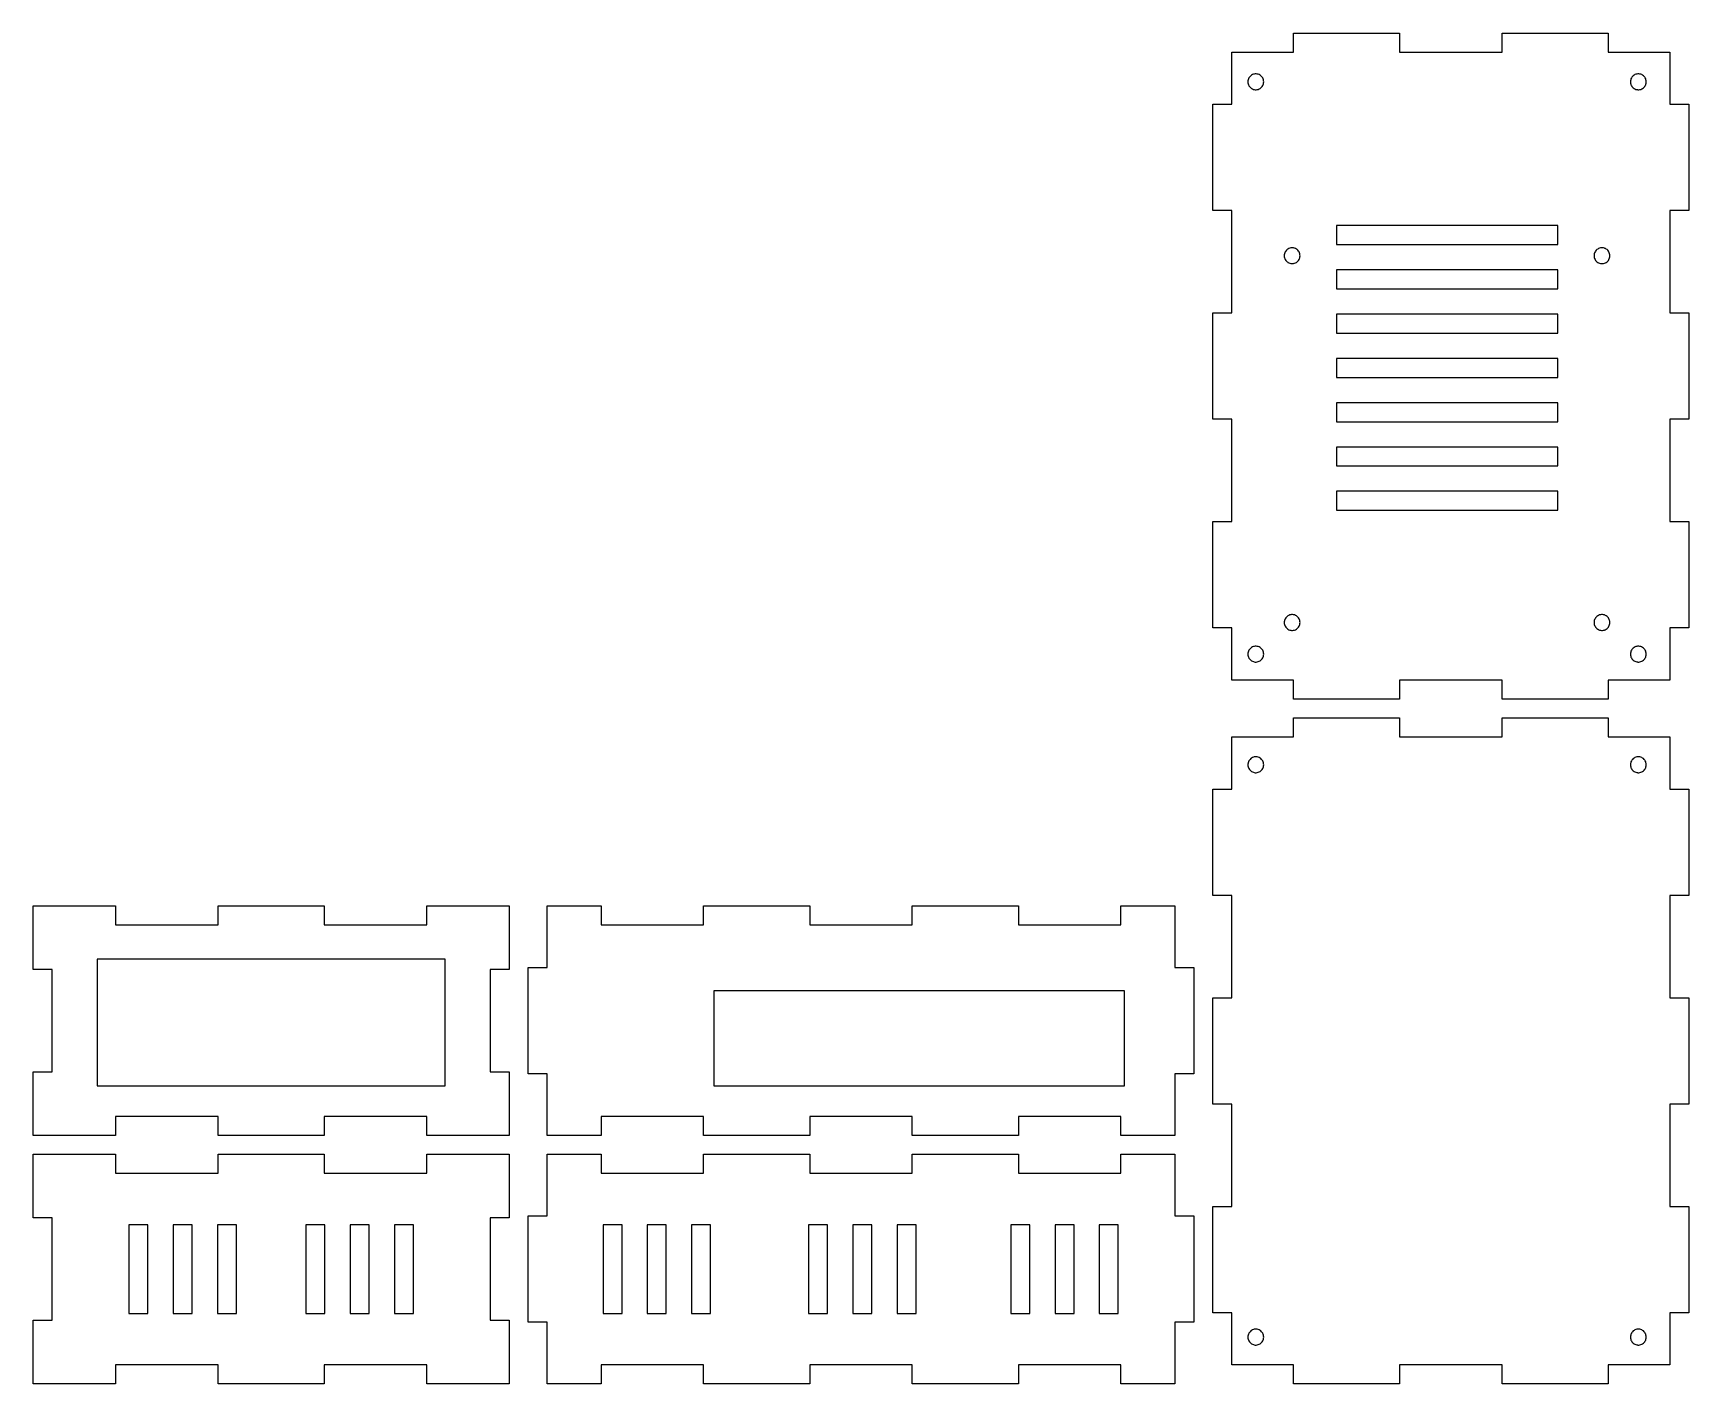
# Model space of a CAD drawing. Header units: millimetres. Extents: x -100 to 162, y 115 to 329.
import ezdxf

# ---------------------------------------------------------------- set-up
doc = ezdxf.new("R2010")
doc.units = ezdxf.units.MM
doc.layers.get('0').update_dxf_attribs({"linetype": 'CONTINUOUS'})

msp = doc.modelspace()

# ---------------------------------------------------------------- linework, layer by layer
at = {"color": 7}
for points in [[(149, 329.049995), (149, 326.049995), (152.501999, 326.049995), (155.003006, 326.049995), (158.75, 326.049995), (158.75, 320.101997), (158.75, 317.799995), (161.75, 317.799995), (161.75, 301), (158.75, 301), (158.75, 298.602997), (158.75, 295.601997), (158.75, 292.601997), (158.75, 291.601997), (158.75, 288.600998), (158.75, 284.799995), (161.75, 284.799995), (161.75, 284.600998), (161.75, 281.600998), (161.75, 281.136002), (161.75, 277.599998), (161.75, 274.599998), (161.75, 270.598999), (161.75, 268), (158.75, 268), (158.75, 267.598999), (158.75, 263.598999), (158.75, 260.598), (158.75, 256.598), (158.75, 253.598), (158.75, 251.799999), (161.75, 251.799999), (161.75, 234.999998), (158.75, 234.999998), (158.75, 229.597999), (158.75, 226.749998), (152.501999, 226.749998), (149, 226.749998), (149, 223.749998), (132.199997, 223.749998), (132.199997, 226.749998), (131.072006, 226.749998), (116, 226.749998), (116, 223.749998), (99.199997, 223.749998), (99.199997, 226.749998), (91.998001, 226.749998), (89.449997, 226.749998), (89.449997, 234.999998), (86.449997, 234.999998), (86.449997, 248.368), (86.449997, 251.799999), (89.449997, 251.799999), (89.449997, 253.598), (89.449997, 256.598), (89.449997, 260.598), (89.449997, 263.598999), (89.449997, 267.598999), (89.449997, 268), (86.449997, 268), (86.449997, 270.598999), (86.449997, 274.599998), (86.449997, 277.599998), (86.449997, 281.136002), (86.449997, 281.600998), (86.449997, 284.600998), (86.449997, 284.799995), (89.449997, 284.799995), (89.449997, 288.600998), (89.449997, 291.601997), (89.449997, 295.601997), (89.449997, 298.602997), (89.449997, 301), (86.449997, 301), (86.449997, 317.799995), (89.449997, 317.799995), (89.449997, 326.049995), (91.998001, 326.049995), (94.498001, 326.049995), (99.199997, 326.049995), (99.199997, 329.049995), (116, 329.049995), (116, 326.049995), (131.072006, 326.049995), (132.199997, 326.049995), (132.199997, 329.049995)], [(92.007004, 321.508995), (91.998001, 321.351997), (92.007004, 321.195), (92.037003, 321.041), (92.084999, 320.890999), (92.152, 320.749001), (92.160004, 320.736328), (92.236, 320.615997), (92.335999, 320.494995), (92.450996, 320.387001), (92.578003, 320.294998), (92.714996, 320.219002), (92.861, 320.160995), (93.013, 320.122002), (93.168999, 320.101997), (93.183998, 320.101997), (93.325996, 320.101997), (93.482002, 320.122002), (93.634003, 320.160995), (93.779999, 320.219002), (93.917, 320.294998), (94.043999, 320.387001), (94.158997, 320.494995), (94.208, 320.554291), (94.259003, 320.615997), (94.343002, 320.749001), (94.410004, 320.890999), (94.458, 321.041), (94.487999, 321.195), (94.498001, 321.351997), (94.487999, 321.508995), (94.458, 321.664001), (94.410004, 321.813995), (94.343002, 321.956001), (94.259003, 322.088997), (94.253212, 322.096001), (94.158997, 322.209999), (94.043999, 322.318001), (93.917, 322.409996), (93.779999, 322.486), (93.634003, 322.543999), (93.482002, 322.583), (93.325996, 322.602997), (93.168999, 322.602997), (93.013, 322.583), (92.861, 322.543999), (92.714996, 322.486), (92.578003, 322.409996), (92.450996, 322.318001), (92.335999, 322.209999), (92.241783, 322.096001), (92.236, 322.088997), (92.160004, 321.968666), (92.152, 321.956001), (92.084999, 321.813995), (92.037003, 321.664001)], [(153.518005, 320.122002), (153.600006, 320.111488), (153.673996, 320.101997), (153.830994, 320.101997), (153.987, 320.122002), (154.139008, 320.160995), (154.285004, 320.219002), (154.421997, 320.294998), (154.548996, 320.387001), (154.664001, 320.494995), (154.764008, 320.615997), (154.848007, 320.749001), (154.914993, 320.890999), (154.962997, 321.041), (154.96904, 321.071999), (154.992996, 321.195), (155.003006, 321.351997), (154.992996, 321.508995), (154.962997, 321.664001), (154.914993, 321.813995), (154.848007, 321.956001), (154.764008, 322.088997), (154.758209, 322.096001), (154.664001, 322.209999), (154.548996, 322.318001), (154.421997, 322.409996), (154.285004, 322.486), (154.139008, 322.543999), (153.987, 322.583), (153.830994, 322.602997), (153.673996, 322.602997), (153.518005, 322.583), (153.365997, 322.543999), (153.220001, 322.486), (153.082993, 322.409996), (152.955994, 322.318001), (152.841003, 322.209999), (152.74678, 322.096001), (152.740997, 322.088997), (152.656998, 321.956001), (152.589996, 321.813995), (152.542007, 321.664001), (152.511993, 321.508995), (152.501999, 321.351997), (152.511993, 321.195), (152.535965, 321.071999), (152.542007, 321.041), (152.589996, 320.890999), (152.656998, 320.749001), (152.740997, 320.615997), (152.841003, 320.494995), (152.955994, 320.387001), (153.082993, 320.294998), (153.220001, 320.219002), (153.365997, 320.160995)], [(132.199997, 295.601997), (141.003006, 295.601997), (141.003006, 298.602997), (132.199997, 298.602997), (131.072006, 298.602997), (105.998001, 298.602997), (105.998001, 295.601997), (131.072006, 295.601997)], [(98.200996, 292.887001), (98.304001, 292.812386), (98.328003, 292.794998), (98.464996, 292.719002), (98.611, 292.660995), (98.763, 292.622002), (98.918999, 292.601997), (99.075996, 292.601997), (99.232002, 292.622002), (99.328003, 292.646629), (99.384003, 292.660995), (99.529999, 292.719002), (99.667, 292.794998), (99.793999, 292.887001), (99.908997, 292.994995), (100.009003, 293.115997), (100.093002, 293.249001), (100.160004, 293.390999), (100.170563, 293.423996), (100.208, 293.541), (100.237999, 293.695), (100.248001, 293.851997), (100.237999, 294.008995), (100.208, 294.164001), (100.160004, 294.313995), (100.093002, 294.456001), (100.009003, 294.588997), (99.908997, 294.709999), (99.793999, 294.818001), (99.667, 294.909996), (99.529999, 294.986), (99.384003, 295.043999), (99.328003, 295.058365), (99.232002, 295.083), (99.075996, 295.102997), (98.918999, 295.102997), (98.763, 295.083), (98.611, 295.043999), (98.464996, 294.986), (98.328003, 294.909996), (98.304001, 294.892616), (98.200996, 294.818001), (98.085999, 294.709999), (97.986, 294.588997), (97.902, 294.456001), (97.834999, 294.313995), (97.787003, 294.164001), (97.757004, 294.008995), (97.748001, 293.851997), (97.757004, 293.695), (97.787003, 293.541), (97.82444, 293.423996), (97.834999, 293.390999), (97.902, 293.249001), (97.986, 293.115997), (98.085999, 292.994995)], [(147.332993, 292.794998), (147.455994, 292.726768), (147.470001, 292.719002), (147.615997, 292.660995), (147.768005, 292.622002), (147.923996, 292.601997), (148.080994, 292.601997), (148.237, 292.622002), (148.389008, 292.660995), (148.535004, 292.719002), (148.671997, 292.794998), (148.798996, 292.887001), (148.914001, 292.994995), (149.014008, 293.115997), (149.098007, 293.249001), (149.164993, 293.390999), (149.175568, 293.423996), (149.212997, 293.541), (149.242996, 293.695), (149.253006, 293.851997), (149.242996, 294.008995), (149.212997, 294.164001), (149.164993, 294.313995), (149.098007, 294.456001), (149.014008, 294.588997), (148.914001, 294.709999), (148.798996, 294.818001), (148.671997, 294.909996), (148.535004, 294.986), (148.479996, 295.007851), (148.389008, 295.043999), (148.237, 295.083), (148.080994, 295.102997), (147.923996, 295.102997), (147.768005, 295.083), (147.615997, 295.043999), (147.470001, 294.986), (147.455994, 294.978233), (147.332993, 294.909996), (147.205994, 294.818001), (147.091003, 294.709999), (146.990997, 294.588997), (146.906998, 294.456001), (146.839996, 294.313995), (146.792007, 294.164001), (146.761993, 294.008995), (146.751999, 293.851997), (146.761993, 293.695), (146.792007, 293.541), (146.829437, 293.423996), (146.839996, 293.390999), (146.906998, 293.249001), (146.990997, 293.115997), (147.091003, 292.994995), (147.205994, 292.887001)], [(141.003006, 288.600998), (141.003006, 291.601997), (132.199997, 291.601997), (131.072006, 291.601997), (105.998001, 291.601997), (105.998001, 288.600998), (131.072006, 288.600998), (132.199997, 288.600998)], [(132.199997, 284.600998), (131.072006, 284.600998), (105.998001, 284.600998), (105.998001, 281.600998), (131.072006, 281.600998), (132.199997, 281.600998), (141.003006, 281.600998), (141.003006, 284.600998)], [(141.003006, 277.599998), (131.072006, 277.599998), (105.998001, 277.599998), (105.998001, 274.599998), (131.072006, 274.599998), (141.003006, 274.599998)], [(141.003006, 267.598999), (141.003006, 268), (141.003006, 270.598999), (131.072006, 270.598999), (105.998001, 270.598999), (105.998001, 268), (105.998001, 267.598999), (131.072006, 267.598999)], [(141.003006, 263.598999), (131.072006, 263.598999), (105.998001, 263.598999), (105.998001, 260.598), (131.072006, 260.598), (141.003006, 260.598)], [(141.003006, 256.598), (131.072006, 256.598), (105.998001, 256.598), (105.998001, 253.598), (131.072006, 253.598), (141.003006, 253.598)], [(98.200996, 234.881998), (98.304001, 234.807384), (98.328003, 234.789999), (98.464996, 234.713999), (98.611, 234.655998), (98.763, 234.616999), (98.918999, 234.597998), (99.075996, 234.597998), (99.199997, 234.613102), (99.232002, 234.616999), (99.328003, 234.64163), (99.384003, 234.655998), (99.529999, 234.713999), (99.667, 234.789999), (99.793999, 234.881998), (99.908997, 234.989998), (100.009003, 235.110998), (100.093002, 235.243998), (100.160004, 235.386999), (100.208, 235.535999), (100.237999, 235.690998), (100.248001, 235.847998), (100.237999, 236.004999), (100.223389, 236.079998), (100.208, 236.158998), (100.160004, 236.308998), (100.093002, 236.450998), (100.009003, 236.583998), (99.908997, 236.704998), (99.793999, 236.812998), (99.667, 236.904999), (99.529999, 236.980999), (99.384003, 237.038998), (99.328003, 237.053368), (99.232002, 237.077999), (99.199997, 237.082102), (99.075996, 237.097998), (98.918999, 237.097998), (98.763, 237.077999), (98.611, 237.038998), (98.464996, 236.980999), (98.328003, 236.904999), (98.304001, 236.887613), (98.200996, 236.812998), (98.085999, 236.704998), (97.986, 236.583998), (97.902, 236.450998), (97.834999, 236.308998), (97.787003, 236.158998), (97.771614, 236.079998), (97.757004, 236.004999), (97.748001, 235.847998), (97.757004, 235.690998), (97.787003, 235.535999), (97.834999, 235.386999), (97.902, 235.243998), (97.986, 235.110998), (98.077736, 234.999998), (98.085999, 234.989998)], [(147.332993, 234.789999), (147.455994, 234.721766), (147.470001, 234.713999), (147.615997, 234.655998), (147.768005, 234.616999), (147.923996, 234.597998), (148.080994, 234.597998), (148.237, 234.616999), (148.389008, 234.655998), (148.479996, 234.692148), (148.535004, 234.713999), (148.671997, 234.789999), (148.798996, 234.881998), (148.914001, 234.989998), (148.922272, 234.999998), (149.014008, 235.110998), (149.098007, 235.243998), (149.164993, 235.386999), (149.212997, 235.535999), (149.242996, 235.690998), (149.253006, 235.847998), (149.242996, 236.004999), (149.228394, 236.079998), (149.212997, 236.158998), (149.164993, 236.308998), (149.098007, 236.450998), (149.014008, 236.583998), (148.914001, 236.704998), (148.798996, 236.812998), (148.671997, 236.904999), (148.535004, 236.980999), (148.479996, 237.002848), (148.389008, 237.038998), (148.237, 237.077999), (148.080994, 237.097998), (147.923996, 237.097998), (147.768005, 237.077999), (147.615997, 237.038998), (147.470001, 236.980999), (147.455994, 236.973232), (147.332993, 236.904999), (147.205994, 236.812998), (147.091003, 236.704998), (146.990997, 236.583998), (146.906998, 236.450998), (146.839996, 236.308998), (146.792007, 236.158998), (146.776611, 236.079998), (146.761993, 236.004999), (146.751999, 235.847998), (146.761993, 235.690998), (146.792007, 235.535999), (146.839996, 235.386999), (146.906998, 235.243998), (146.990997, 235.110998), (147.082733, 234.999998), (147.091003, 234.989998), (147.205994, 234.881998)], [(94.043999, 229.881998), (94.101501, 229.935999), (94.158997, 229.989999), (94.208, 230.049289), (94.259003, 230.110998), (94.343002, 230.243999), (94.410004, 230.385999), (94.458, 230.535998), (94.487999, 230.690998), (94.498001, 230.847999), (94.487999, 231.004998), (94.458, 231.158998), (94.410004, 231.308998), (94.343002, 231.450998), (94.259003, 231.583999), (94.208, 231.645708), (94.158997, 231.704998), (94.043999, 231.812998), (93.917, 231.904999), (93.779999, 231.980999), (93.772446, 231.983999), (93.634003, 232.038998), (93.482002, 232.077999), (93.325996, 232.097998), (93.168999, 232.097998), (93.013, 232.077999), (92.861, 232.038998), (92.722549, 231.983999), (92.714996, 231.980999), (92.578003, 231.904999), (92.450996, 231.812998), (92.335999, 231.704998), (92.236, 231.583999), (92.160004, 231.463665), (92.152, 231.450998), (92.084999, 231.308998), (92.037003, 231.158998), (92.007004, 231.004998), (91.998001, 230.847999), (92.007004, 230.690998), (92.037003, 230.535998), (92.084999, 230.385999), (92.152, 230.243999), (92.160004, 230.231332), (92.236, 230.110998), (92.335999, 229.989999), (92.393501, 229.935999), (92.450996, 229.881998), (92.578003, 229.789998), (92.714996, 229.713999), (92.861, 229.655998), (93.013, 229.616999), (93.168999, 229.597999), (93.325996, 229.597999), (93.482002, 229.616999), (93.634003, 229.655998), (93.779999, 229.713999), (93.917, 229.789998)], [(153.518005, 229.616999), (153.600006, 229.607011), (153.673996, 229.597999), (153.830994, 229.597999), (153.987, 229.616999), (154.139008, 229.655998), (154.285004, 229.713999), (154.421997, 229.789998), (154.548996, 229.881998), (154.606506, 229.935999), (154.664001, 229.989999), (154.764008, 230.110998), (154.848007, 230.243999), (154.914993, 230.385999), (154.962997, 230.535998), (154.992996, 230.690998), (155.003006, 230.847999), (154.995865, 230.959998), (154.992996, 231.004998), (154.962997, 231.158998), (154.914993, 231.308998), (154.848007, 231.450998), (154.764008, 231.583999), (154.664001, 231.704998), (154.548996, 231.812998), (154.421997, 231.904999), (154.285004, 231.980999), (154.277451, 231.983999), (154.139008, 232.038998), (153.987, 232.077999), (153.830994, 232.097998), (153.673996, 232.097998), (153.600006, 232.088511), (153.518005, 232.077999), (153.365997, 232.038998), (153.227554, 231.983999), (153.220001, 231.980999), (153.082993, 231.904999), (152.955994, 231.812998), (152.841003, 231.704998), (152.740997, 231.583999), (152.656998, 231.450998), (152.589996, 231.308998), (152.542007, 231.158998), (152.511993, 231.004998), (152.50914, 230.959998), (152.501999, 230.847999), (152.511993, 230.690998), (152.542007, 230.535998), (152.589996, 230.385999), (152.656998, 230.243999), (152.740997, 230.110998), (152.841003, 229.989999), (152.898499, 229.935999), (152.955994, 229.881998), (153.082993, 229.789998), (153.220001, 229.713999), (153.365997, 229.655998)], [(158.75, 217.749999), (158.75, 215.599998), (158.75, 212.101999), (158.75, 209.499999), (161.75, 209.499999), (161.75, 192.699999), (158.75, 192.699999), (158.75, 176.5), (161.75, 176.5), (161.75, 159.699997), (158.75, 159.699997), (158.75, 143.5), (161.75, 143.5), (161.75, 126.699997), (158.75, 126.699997), (158.75, 121.597), (158.75, 118.449997), (152.501999, 118.449997), (149, 118.449997), (149, 115.449997), (132.199997, 115.449997), (132.199997, 118.449997), (131.072006, 118.449997), (116, 118.449997), (116, 115.449997), (99.199997, 115.449997), (99.199997, 118.449997), (98.304001, 118.449997), (91.998001, 118.449997), (89.449997, 118.449997), (89.449997, 125.199997), (89.449997, 126.699997), (86.449997, 126.699997), (86.449997, 143.5), (89.449997, 143.5), (89.449997, 148.75), (89.449997, 150.063995), (89.449997, 159.699997), (86.449997, 159.699997), (86.449997, 164.5), (86.449997, 176.5), (89.449997, 176.5), (89.449997, 181.299999), (89.449997, 182.831997), (89.449997, 191.049999), (89.449997, 192.699999), (86.449997, 192.699999), (86.449997, 209.499999), (89.449997, 209.499999), (89.449997, 215.599998), (89.449997, 217.749999), (99.199997, 217.749999), (99.199997, 220.749999), (116, 220.749999), (116, 217.749999), (131.072006, 217.749999), (132.199997, 217.749999), (132.199997, 220.749999), (149, 220.749999), (149, 217.749999)], [(92.007004, 213.508998), (91.998001, 213.351999), (92.007004, 213.194999), (92.037003, 213.040998), (92.084999, 212.890998), (92.152, 212.748998), (92.160004, 212.736332), (92.236, 212.615999), (92.335999, 212.494998), (92.450996, 212.386998), (92.578003, 212.294998), (92.714996, 212.218998), (92.861, 212.160999), (93.013, 212.121999), (93.168999, 212.101999), (93.183998, 212.101999), (93.325996, 212.101999), (93.482002, 212.121999), (93.634003, 212.160999), (93.779999, 212.218998), (93.917, 212.294998), (94.043999, 212.386998), (94.158997, 212.494998), (94.208, 212.554288), (94.259003, 212.615999), (94.343002, 212.748998), (94.410004, 212.890998), (94.458, 213.040998), (94.487999, 213.194999), (94.498001, 213.351999), (94.487999, 213.508998), (94.479675, 213.551998), (94.458, 213.663998), (94.410004, 213.813998), (94.343002, 213.955998), (94.259003, 214.088998), (94.208, 214.150708), (94.158997, 214.209998), (94.043999, 214.317999), (93.917, 214.409998), (93.779999, 214.485999), (93.634003, 214.543998), (93.482002, 214.582999), (93.325996, 214.601998), (93.183998, 214.601998), (93.168999, 214.601998), (93.013, 214.582999), (92.861, 214.543998), (92.714996, 214.485999), (92.578003, 214.409998), (92.450996, 214.317999), (92.335999, 214.209998), (92.236, 214.088998), (92.160004, 213.968665), (92.152, 213.955998), (92.084999, 213.813998), (92.037003, 213.663998), (92.01532, 213.551998)], [(152.511993, 213.508998), (152.501999, 213.351999), (152.511993, 213.194999), (152.542007, 213.040998), (152.589996, 212.890998), (152.656998, 212.748998), (152.740997, 212.615999), (152.841003, 212.494998), (152.955994, 212.386998), (153.082993, 212.294998), (153.220001, 212.218998), (153.365997, 212.160999), (153.518005, 212.121999), (153.600006, 212.111486), (153.673996, 212.101999), (153.830994, 212.101999), (153.987, 212.121999), (154.139008, 212.160999), (154.285004, 212.218998), (154.421997, 212.294998), (154.548996, 212.386998), (154.664001, 212.494998), (154.691269, 212.527998), (154.764008, 212.615999), (154.848007, 212.748998), (154.914993, 212.890998), (154.962997, 213.040998), (154.992996, 213.194999), (155.003006, 213.351999), (154.992996, 213.508998), (154.98468, 213.551998), (154.962997, 213.663998), (154.914993, 213.813998), (154.848007, 213.955998), (154.764008, 214.088998), (154.664001, 214.209998), (154.548996, 214.317999), (154.421997, 214.409998), (154.285004, 214.485999), (154.139008, 214.543998), (153.987, 214.582999), (153.830994, 214.601998), (153.673996, 214.601998), (153.600006, 214.592986), (153.518005, 214.582999), (153.365997, 214.543998), (153.220001, 214.485999), (153.082993, 214.409998), (152.955994, 214.317999), (152.841003, 214.209998), (152.740997, 214.088998), (152.656998, 213.955998), (152.589996, 213.813998), (152.542007, 213.663998), (152.520325, 213.551998)], [(-24.85, 191.049999), (-24.85, 182.831997), (-24.85, 181.299999), (-24.85, 181), (-27.85, 181), (-27.85, 166.447998), (-27.85, 164.799999), (-24.85, 164.799999), (-24.85, 154.75), (-27.85, 154.75), (-32.768002, 154.75), (-37.900002, 154.75), (-37.900002, 157.75), (-54.099998, 157.75), (-54.099998, 154.75), (-65.536003, 154.75), (-70.900002, 154.75), (-70.900002, 157.75), (-87.099998, 157.75), (-87.099998, 154.75), (-100.150002, 154.75), (-100.150002, 157.75), (-100.150002, 164.799999), (-97.150002, 164.799999), (-97.150002, 181), (-100.150002, 181), (-100.150002, 182.831997), (-100.150002, 191.049999), (-87.099998, 191.049999), (-87.099998, 188.049999), (-70.900002, 188.049999), (-70.900002, 191.049999), (-65.536003, 191.049999), (-54.099998, 191.049999), (-54.099998, 188.049999), (-37.900002, 188.049999), (-37.900002, 191.049999)], [(80.449997, 191.049999), (80.449997, 182.831997), (80.449997, 181.299999), (83.449997, 181.299999), (83.449997, 176.5), (83.449997, 164.5), (80.449997, 164.5), (80.449997, 154.75), (72.502998, 154.75), (71.900002, 154.75), (71.900002, 157.75), (65.536003, 157.75), (55.700001, 157.75), (55.700001, 154.75), (38.900002, 154.75), (38.900002, 157.75), (22.700001, 157.75), (22.700001, 154.75), (7.498, 154.75), (5.9, 154.75), (5.9, 157.75), (0, 157.75), (-10.3, 157.75), (-10.3, 154.75), (-18.85, 154.75), (-18.85, 157.75), (-18.85, 164.5), (-21.85, 164.5), (-21.85, 164.799999), (-21.85, 166.447998), (-21.85, 181.299999), (-18.85, 181.299999), (-18.85, 182.831997), (-18.85, 191.049999), (-10.3, 191.049999), (-10.3, 188.049999), (0, 188.049999), (5.9, 188.049999), (5.9, 191.049999), (22.700001, 191.049999), (22.700001, 188.049999), (38.900002, 188.049999), (38.900002, 191.049999), (55.700001, 191.049999), (55.700001, 188.049999), (65.536003, 188.049999), (71.900002, 188.049999), (71.900002, 191.049999)], [(-34.998001, 182.601997), (-65.536003, 182.601997), (-90.002998, 182.601997), (-90.002998, 164.799999), (-90.002998, 162.597), (-65.536003, 162.597), (-34.998001, 162.597)], [(71.900002, 177.601997), (65.536003, 177.601997), (22.700001, 177.601997), (7.498, 177.601997), (7.498, 162.597), (22.700001, 162.597), (65.536003, 162.597), (71.900002, 162.597), (72.502998, 162.597), (72.502998, 177.601997)], [(-24.85, 151.75), (-24.85, 150.063995), (-24.85, 141.699997), (-27.85, 141.699997), (-27.85, 125.5), (-24.85, 125.5), (-24.85, 125.199997), (-24.85, 115.449997), (-32.768002, 115.449997), (-37.900002, 115.449997), (-37.900002, 118.449997), (-39.998001, 118.449997), (-42.998001, 118.449997), (-46.998001, 118.449997), (-49.999001, 118.449997), (-53.999001, 118.449997), (-54.099998, 118.449997), (-54.099998, 115.449997), (-65.536003, 115.449997), (-70.900002, 115.449997), (-70.900002, 118.449997), (-71.000999, 118.449997), (-75.000999, 118.449997), (-78.001999, 118.449997), (-82.001999, 118.449997), (-85.002998, 118.449997), (-87.099998, 118.449997), (-87.099998, 115.449997), (-100.150002, 115.449997), (-100.150002, 125.5), (-97.150002, 125.5), (-97.150002, 141.699997), (-100.150002, 141.699997), (-100.150002, 150.063995), (-100.150002, 151.75), (-87.099998, 151.75), (-87.099998, 150.063995), (-87.099998, 148.75), (-85.002998, 148.75), (-82.001999, 148.75), (-78.001999, 148.75), (-75.000999, 148.75), (-71.000999, 148.75), (-70.900002, 148.75), (-70.900002, 150.063995), (-70.900002, 151.75), (-65.536003, 151.75), (-54.099998, 151.75), (-54.099998, 150.063995), (-54.099998, 148.75), (-53.999001, 148.75), (-49.999001, 148.75), (-46.998001, 148.75), (-42.998001, 148.75), (-39.998001, 148.75), (-37.900002, 148.75), (-37.900002, 150.063995), (-37.900002, 151.75), (-32.768002, 151.75)], [(71.900002, 151.75), (80.449997, 151.75), (80.449997, 150.063995), (80.449997, 148.75), (80.449997, 143.5), (80.449997, 142), (83.449997, 142), (83.449997, 125.199997), (80.449997, 125.199997), (80.449997, 118.449997), (80.449997, 115.449997), (71.900002, 115.449997), (71.900002, 118.449997), (65.536003, 118.449997), (64.502998, 118.449997), (61.498001, 118.449997), (57.502998, 118.449997), (55.700001, 118.449997), (55.700001, 115.449997), (38.900002, 115.449997), (38.900002, 118.449997), (36.498001, 118.449997), (32.501999, 118.449997), (29.497999, 118.449997), (25.503, 118.449997), (22.700001, 118.449997), (22.700001, 115.449997), (5.9, 115.449997), (5.9, 118.449997), (3.998, 118.449997), (0.003, 118.449997), (0, 118.449997), (-3.003, 118.449997), (-6.998, 118.449997), (-10.003, 118.449997), (-10.3, 118.449997), (-10.3, 115.449997), (-18.85, 115.449997), (-18.85, 118.449997), (-18.85, 125.199997), (-21.85, 125.199997), (-21.85, 125.5), (-21.85, 141.699997), (-21.85, 142), (-18.85, 142), (-18.85, 150.063995), (-18.85, 151.75), (-10.3, 151.75), (-10.3, 150.063995), (-10.3, 148.75), (-10.003, 148.75), (-6.998, 148.75), (-3.003, 148.75), (0, 148.75), (0.003, 148.75), (3.998, 148.75), (5.9, 148.75), (5.9, 150.063995), (5.9, 151.75), (22.700001, 151.75), (22.700001, 150.063995), (22.700001, 148.75), (25.503, 148.75), (29.497999, 148.75), (32.501999, 148.75), (36.498001, 148.75), (38.900002, 148.75), (38.900002, 150.063995), (38.900002, 151.75), (55.700001, 151.75), (55.700001, 150.063995), (55.700001, 148.75), (57.502998, 148.75), (61.498001, 148.75), (64.502998, 148.75), (65.536003, 148.75), (71.900002, 148.75), (71.900002, 150.063995)], [(-85.002998, 140.601997), (-85.002998, 126.597), (-82.001999, 126.597), (-82.001999, 140.601997)], [(-78.001999, 140.601997), (-78.001999, 126.597), (-75.000999, 126.597), (-75.000999, 140.601997), (-78.001999, 140.601997)], [(-71.000999, 140.601997), (-71.000999, 126.597), (-68.000999, 126.597), (-68.000999, 140.601997)], [(-56.999001, 140.601997), (-56.999001, 126.597), (-53.999001, 126.597), (-53.999001, 140.601997)], [(-49.999001, 140.601997), (-49.999001, 126.597), (-46.998001, 126.597), (-46.998001, 140.601997)], [(-42.998001, 140.601997), (-42.998001, 126.597), (-39.998001, 126.597), (-39.998001, 140.601997)], [(-6.998, 140.601997), (-10.003, 140.601997), (-10.003, 126.597), (-6.998, 126.597)], [(0.003, 140.601997), (0, 140.601997), (-3.003, 140.601997), (-3.003, 126.597), (0, 126.597), (0.003, 126.597)], [(3.998, 140.601997), (3.998, 126.597), (7.003, 126.597), (7.003, 140.601997)], [(22.497999, 140.601997), (22.497999, 126.597), (25.503, 126.597), (25.503, 140.601997)], [(29.497999, 140.601997), (29.497999, 126.597), (32.501999, 126.597), (32.501999, 140.601997)], [(36.498001, 140.601997), (36.498001, 126.597), (38.900002, 126.597), (39.502998, 126.597), (39.502998, 140.601997), (38.900002, 140.601997)], [(57.502998, 140.601997), (54.498001, 140.601997), (54.498001, 126.597), (57.502998, 126.597)], [(64.502998, 140.601997), (61.498001, 140.601997), (61.498001, 126.597), (64.502998, 126.597)], [(68.498001, 140.601997), (68.498001, 126.597), (71.502998, 126.597), (71.502998, 140.601997)], [(92.007004, 123.004997), (91.998001, 122.848), (92.007004, 122.691002), (92.037003, 122.535995), (92.084999, 122.386002), (92.152, 122.243996), (92.160004, 122.231331), (92.236, 122.111), (92.335999, 121.989998), (92.450996, 121.881996), (92.578003, 121.790001), (92.714996, 121.713997), (92.861, 121.655998), (93.013, 121.616997), (93.168999, 121.597), (93.183998, 121.597), (93.325996, 121.597), (93.482002, 121.616997), (93.634003, 121.655998), (93.779999, 121.713997), (93.917, 121.790001), (94.043999, 121.881996), (94.158997, 121.989998), (94.208, 122.049286), (94.259003, 122.111), (94.343002, 122.243996), (94.410004, 122.386002), (94.458, 122.535995), (94.487999, 122.691002), (94.498001, 122.848), (94.487999, 123.004997), (94.458, 123.158997), (94.410004, 123.308998), (94.34819, 123.439995), (94.343002, 123.450996), (94.259003, 123.584), (94.208, 123.645706), (94.158997, 123.705002), (94.043999, 123.812996), (93.917, 123.904999), (93.779999, 123.980995), (93.634003, 124.039001), (93.482002, 124.077995), (93.325996, 124.098), (93.183998, 124.098), (93.168999, 124.098), (93.013, 124.077995), (92.861, 124.039001), (92.714996, 123.980995), (92.578003, 123.904999), (92.450996, 123.812996), (92.335999, 123.705002), (92.236, 123.584), (92.160004, 123.463669), (92.152, 123.450996), (92.146812, 123.439995), (92.084999, 123.308998), (92.037003, 123.158997)], [(153.518005, 121.616997), (153.600006, 121.606483), (153.673996, 121.597), (153.830994, 121.597), (153.987, 121.616997), (154.139008, 121.655998), (154.285004, 121.713997), (154.421997, 121.790001), (154.548996, 121.881996), (154.664001, 121.989998), (154.764008, 122.111), (154.848007, 122.243996), (154.914993, 122.386002), (154.924606, 122.416), (154.962997, 122.535995), (154.992996, 122.691002), (155.003006, 122.848), (154.992996, 123.004997), (154.962997, 123.158997), (154.914993, 123.308998), (154.853195, 123.439995), (154.848007, 123.450996), (154.764008, 123.584), (154.664001, 123.705002), (154.548996, 123.812996), (154.421997, 123.904999), (154.285004, 123.980995), (154.139008, 124.039001), (153.987, 124.077995), (153.830994, 124.098), (153.673996, 124.098), (153.600006, 124.088509), (153.518005, 124.077995), (153.365997, 124.039001), (153.220001, 123.980995), (153.082993, 123.904999), (152.955994, 123.812996), (152.841003, 123.705002), (152.740997, 123.584), (152.656998, 123.450996), (152.65181, 123.439995), (152.589996, 123.308998), (152.542007, 123.158997), (152.511993, 123.004997), (152.501999, 122.848), (152.511993, 122.691002), (152.542007, 122.535995), (152.580399, 122.416), (152.589996, 122.386002), (152.656998, 122.243996), (152.740997, 122.111), (152.841003, 121.989998), (152.955994, 121.881996), (153.082993, 121.790001), (153.220001, 121.713997), (153.365997, 121.655998)]]:
    msp.add_lwpolyline(points, close=True, dxfattribs=at)

doc.saveas('drawing.dxf')
